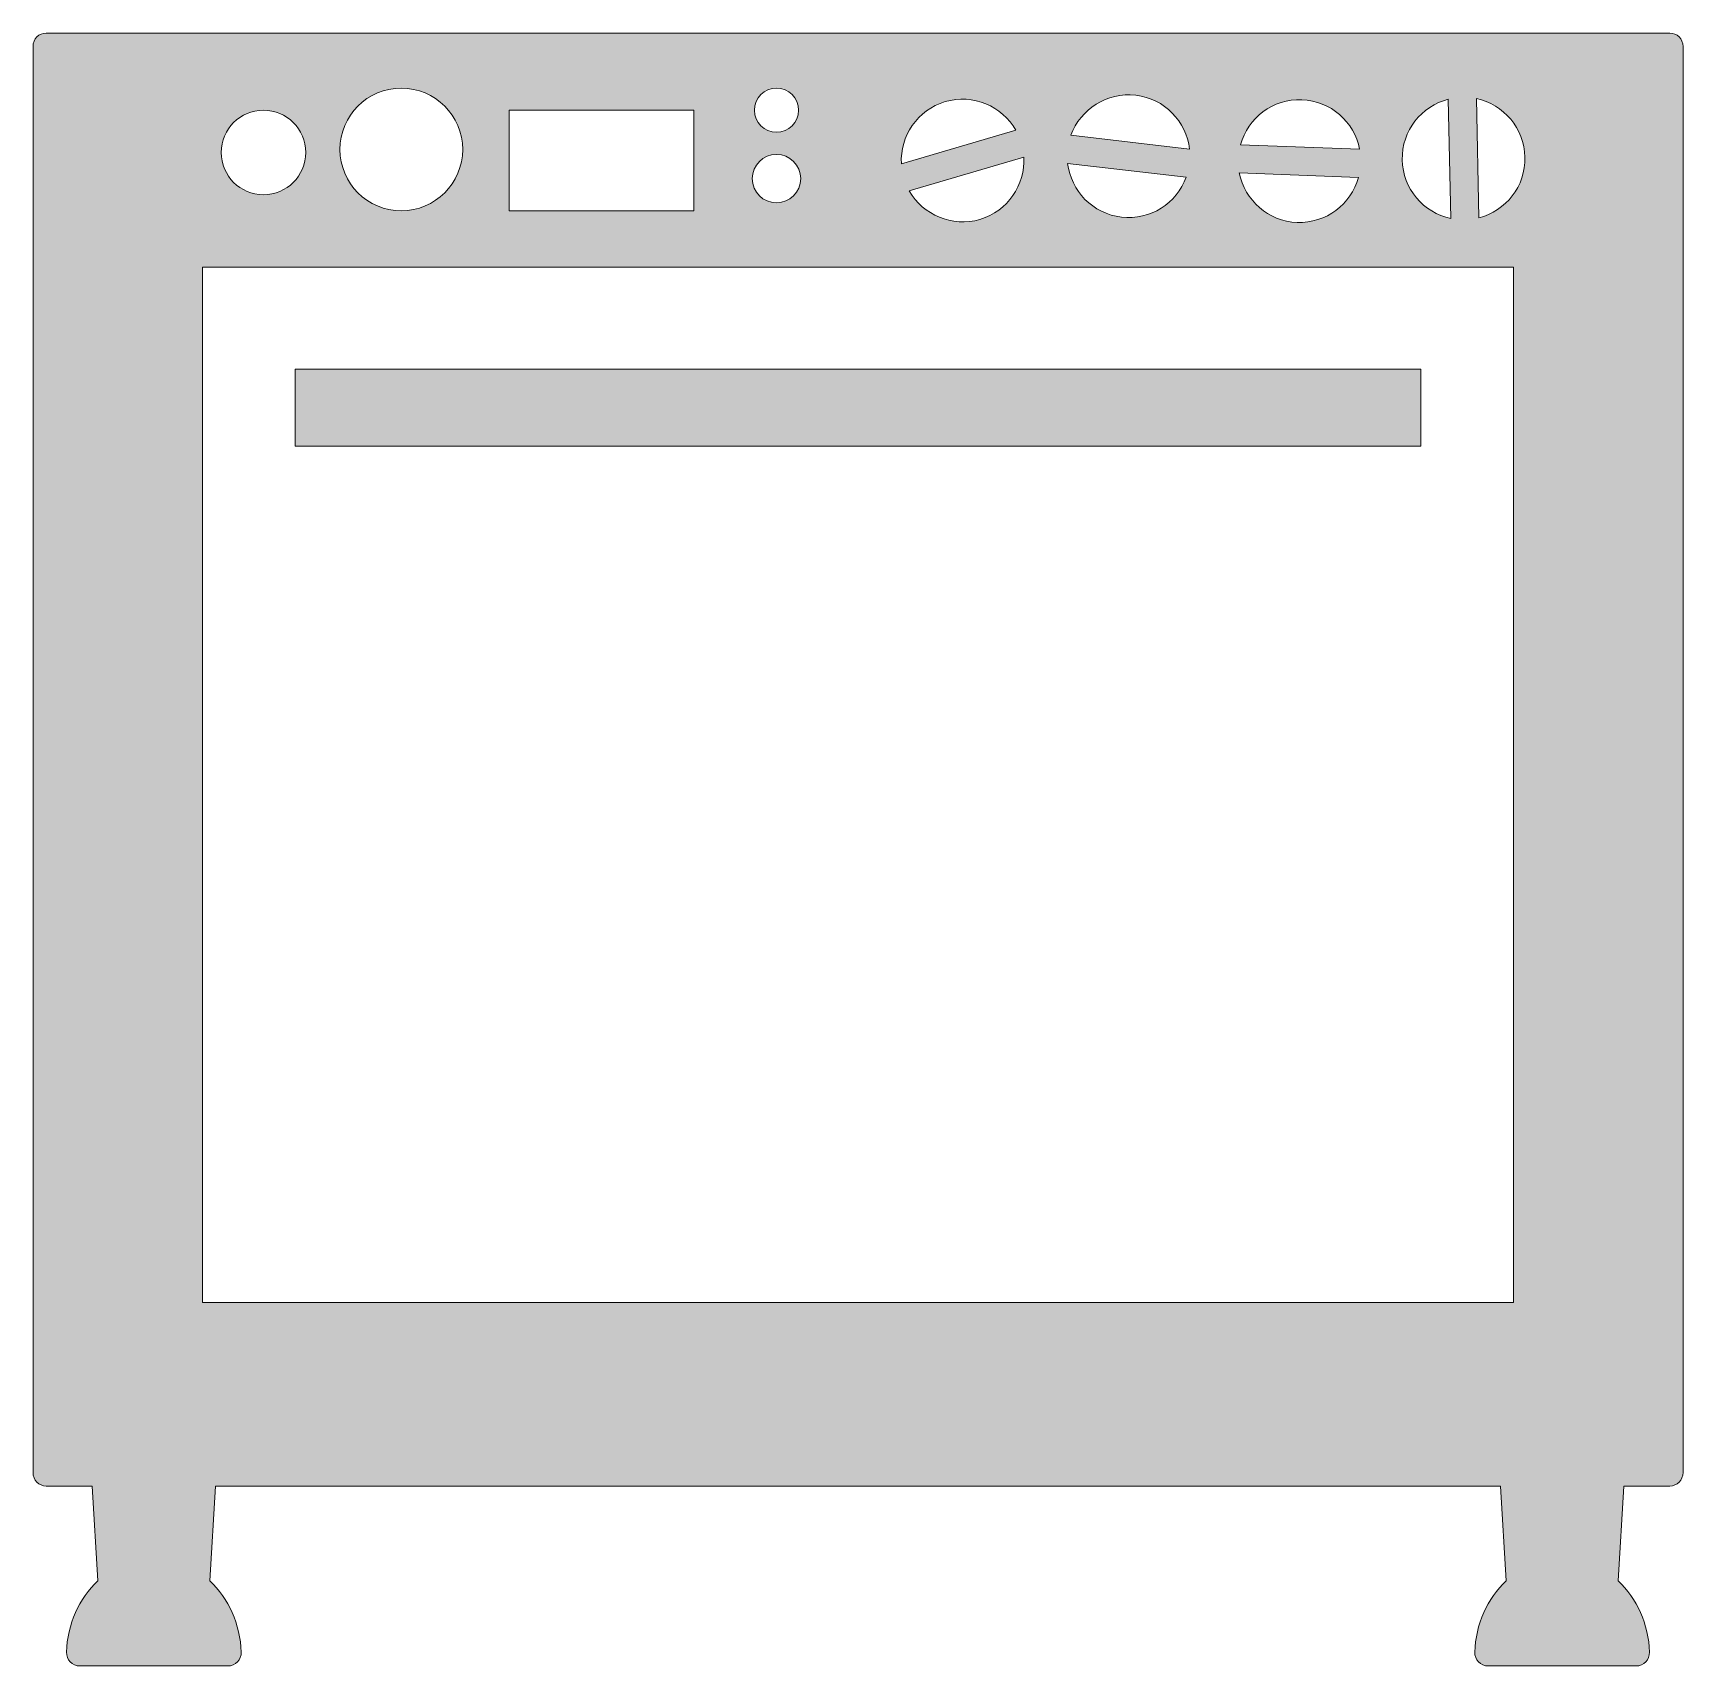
# Model space of a CAD drawing. Header units: inches. Extents: x 0 to 102, y 0 to 101.
import ezdxf

# ---------------------------------------------------------------- set-up
doc = ezdxf.new("R2010")
doc.units = ezdxf.units.IN
doc.header["$MEASUREMENT"] = 0
doc.layers.add('Layer 1', color=7, linetype='Continuous')

msp = doc.modelspace()

# ---------------------------------------------------------------- hatches: boundary and pattern name
at = {"layer": 'Layer 1', "true_color": 0xf6921e}
h = msp.add_hatch(color=30, dxfattribs=at)
h.dxf.hatch_style = 2
edge = h.paths.add_edge_path()
edge.add_spline(control_points=[(100.78, 100.53), (100.78, 100.53), (0.82, 100.53), (0.82, 100.53), (0.37, 100.53), (0, 100.17), (0, 99.71), (0, 99.71), (0, 11.91), (0, 11.91), (0, 11.45), (0.37, 11.08), (0.82, 11.08), (0.82, 11.08), (3.65, 11.08), (3.65, 11.08), (3.65, 11.08), (4, 5.24), (4, 5.24), (2.82, 4.15), (2.12, 2.58), (2.06, 0.85), (2.06, 0.63), (2.14, 0.41), (2.29, 0.25), (2.45, 0.09), (2.66, 0), (2.88, 0), (2.88, 0), (12, 0), (12, 0), (12.22, 0), (12.43, 0.09), (12.59, 0.25), (12.74, 0.41), (12.83, 0.63), (12.82, 0.85), (12.76, 2.58), (12.06, 4.15), (10.88, 5.24), (10.88, 5.24), (11.23, 11.08), (11.23, 11.08), (11.23, 11.08), (90.37, 11.08), (90.37, 11.08), (90.37, 11.08), (90.72, 5.24), (90.72, 5.24), (89.54, 4.15), (88.83, 2.58), (88.78, 0.85), (88.77, 0.63), (88.86, 0.41), (89.01, 0.25), (89.17, 0.09), (89.38, 0), (89.6, 0), (89.6, 0), (98.72, 0), (98.72, 0), (98.94, 0), (99.15, 0.09), (99.31, 0.25), (99.46, 0.41), (99.54, 0.63), (99.54, 0.85), (99.48, 2.58), (98.78, 4.15), (97.6, 5.24), (97.6, 5.24), (97.95, 11.08), (97.95, 11.08), (97.95, 11.08), (100.78, 11.08), (100.78, 11.08), (101.23, 11.08), (101.6, 11.45), (101.6, 11.91), (101.6, 11.91), (101.6, 99.71), (101.6, 99.71), (101.6, 100.17), (101.23, 100.53), (100.78, 100.53)], knot_values=[0, 0, 0, 0, 1, 1, 1, 2, 2, 2, 3, 3, 3, 4, 4, 4, 5, 5, 5, 6, 6, 6, 7, 7, 7, 8, 8, 8, 9, 9, 9, 10, 10, 10, 11, 11, 11, 12, 12, 12, 13, 13, 13, 14, 14, 14, 15, 15, 15, 16, 16, 16, 17, 17, 17, 18, 18, 18, 19, 19, 19, 20, 20, 20, 21, 21, 21, 22, 22, 22, 23, 23, 23, 24, 24, 24, 25, 25, 25, 26, 26, 26, 27, 27, 27, 28, 28, 28, 28], degree=3, periodic=1)
edge = h.paths.add_edge_path()
edge.add_spline(control_points=[(87.15, 96.46), (87.15, 96.46), (87.3, 89.12), (87.3, 89.12), (85.62, 89.47), (84.35, 90.94), (84.31, 92.73), (84.28, 94.52), (85.49, 96.04), (87.15, 96.46)], knot_values=[0, 0, 0, 0, 1, 1, 1, 2, 2, 2, 3, 3, 3, 3], degree=3, periodic=1)
edge = h.paths.add_edge_path()
edge.add_spline(control_points=[(78.13, 96.43), (79.91, 96.36), (81.36, 95.06), (81.69, 93.38), (81.69, 93.38), (74.35, 93.65), (74.35, 93.65), (74.8, 95.31), (76.34, 96.49), (78.13, 96.43)], knot_values=[0, 0, 0, 0, 1, 1, 1, 2, 2, 2, 3, 3, 3, 3], degree=3, periodic=1)
edge = h.paths.add_edge_path()
edge.add_spline(control_points=[(81.62, 91.64), (81.17, 89.99), (79.63, 88.81), (77.84, 88.87), (76.06, 88.94), (74.61, 90.24), (74.28, 91.92), (74.28, 91.92), (81.62, 91.64), (81.62, 91.64)], knot_values=[0, 0, 0, 0, 1, 1, 1, 2, 2, 2, 3, 3, 3, 3], degree=3, periodic=1)
edge = h.paths.add_edge_path()
edge.add_spline(control_points=[(67.9, 96.7), (69.68, 96.5), (71.02, 95.09), (71.21, 93.39), (71.21, 93.39), (63.91, 94.24), (63.91, 94.24), (64.5, 95.85), (66.12, 96.91), (67.9, 96.7)], knot_values=[0, 0, 0, 0, 1, 1, 1, 2, 2, 2, 3, 3, 3, 3], degree=3, periodic=1)
edge = h.paths.add_edge_path()
edge.add_spline(control_points=[(71.01, 91.66), (70.43, 90.05), (68.8, 88.99), (67.03, 89.2), (65.25, 89.4), (63.91, 90.81), (63.71, 92.51), (63.71, 92.51), (71.01, 91.66), (71.01, 91.66)], knot_values=[0, 0, 0, 0, 1, 1, 1, 2, 2, 2, 3, 3, 3, 3], degree=3, periodic=1)
edge = h.paths.add_edge_path()
edge.add_spline(control_points=[(58.31, 89.06), (56.59, 88.56), (54.81, 89.33), (53.96, 90.81), (53.96, 90.81), (61.01, 92.89), (61.01, 92.89), (61.11, 91.18), (60.02, 89.57), (58.31, 89.06)], knot_values=[0, 0, 0, 0, 1, 1, 1, 2, 2, 2, 3, 3, 3, 3], degree=3, periodic=1)
edge = h.paths.add_edge_path()
edge.add_spline(control_points=[(56.17, 96.31), (57.89, 96.81), (59.67, 96.04), (60.52, 94.55), (60.52, 94.55), (53.47, 92.48), (53.47, 92.48), (53.38, 94.19), (54.46, 95.8), (56.17, 96.31)], knot_values=[0, 0, 0, 0, 1, 1, 1, 2, 2, 2, 3, 3, 3, 3], degree=3, periodic=1)
edge = h.paths.add_edge_path()
edge.add_spline(control_points=[(45.78, 97.14), (46.53, 97.14), (47.14, 96.53), (47.14, 95.78), (47.14, 95.03), (46.53, 94.42), (45.78, 94.42), (45.03, 94.42), (44.42, 95.03), (44.42, 95.78), (44.42, 96.53), (45.03, 97.14), (45.78, 97.14)], knot_values=[0, 0, 0, 0, 1, 1, 1, 2, 2, 2, 3, 3, 3, 4, 4, 4, 4], degree=3, periodic=1)
edge = h.paths.add_edge_path()
edge.add_spline(control_points=[(45.78, 93.06), (46.6, 93.06), (47.27, 92.39), (47.27, 91.57), (47.27, 90.75), (46.6, 90.08), (45.78, 90.08), (44.96, 90.08), (44.29, 90.75), (44.29, 91.57), (44.29, 92.39), (44.96, 93.06), (45.78, 93.06)], knot_values=[0, 0, 0, 0, 1, 1, 1, 2, 2, 2, 3, 3, 3, 4, 4, 4, 4], degree=3, periodic=1)
h.paths.add_polyline_path([(29.31, 95.78), (40.7, 95.78), (40.7, 89.59), (29.31, 89.59)])
edge = h.paths.add_edge_path()
edge.add_spline(control_points=[(22.68, 97.14), (24.76, 97.14), (26.46, 95.45), (26.46, 93.37), (26.46, 91.28), (24.76, 89.59), (22.68, 89.59), (20.59, 89.59), (18.9, 91.28), (18.9, 93.37), (18.9, 95.45), (20.59, 97.14), (22.68, 97.14)], knot_values=[0, 0, 0, 0, 1, 1, 1, 2, 2, 2, 3, 3, 3, 4, 4, 4, 4], degree=3, periodic=1)
edge = h.paths.add_edge_path()
edge.add_spline(control_points=[(14.19, 95.78), (15.63, 95.78), (16.79, 94.62), (16.79, 93.18), (16.79, 91.74), (15.63, 90.58), (14.19, 90.58), (12.76, 90.58), (11.59, 91.74), (11.59, 93.18), (11.59, 94.62), (12.76, 95.78), (14.19, 95.78)], knot_values=[0, 0, 0, 0, 1, 1, 1, 2, 2, 2, 3, 3, 3, 4, 4, 4, 4], degree=3, periodic=1)
h.paths.add_polyline_path([(91.17, 22.38), (10.43, 22.38), (10.43, 86.11), (91.17, 86.11)])
edge = h.paths.add_edge_path()
edge.add_spline(control_points=[(89.03, 89.15), (89.03, 89.15), (88.88, 96.5), (88.88, 96.5), (90.56, 96.14), (91.83, 94.67), (91.87, 92.89), (91.91, 91.1), (90.69, 89.58), (89.03, 89.15)], knot_values=[0, 0, 0, 0, 1, 1, 1, 2, 2, 2, 3, 3, 3, 3], degree=3, periodic=1)
h = msp.add_hatch(color=30, dxfattribs=at)
h.dxf.hatch_style = 2
h.paths.add_polyline_path([(85.46, 79.83), (16.14, 79.83), (16.14, 75.09), (85.46, 75.09)])

# ---------------------------------------------------------------- linework, layer by layer
at = {"layer": 'Layer 1', "lineweight": 0}
for points in [[(29.31, 95.78), (40.7, 95.78), (40.7, 89.59), (29.31, 89.59), (29.31, 95.78)], [(91.17, 22.38), (10.43, 22.38), (10.43, 86.11), (91.17, 86.11), (91.17, 22.38)], [(85.46, 79.83), (16.14, 79.83), (16.14, 75.09), (85.46, 75.09), (85.46, 79.83)]]:
    msp.add_lwpolyline(points, dxfattribs=at)
for points, knots in [([(100.78, 100.53), (100.78, 100.53), (0.82, 100.53), (0.82, 100.53), (0.37, 100.53), (0, 100.17), (0, 99.71), (0, 99.71), (0, 11.91), (0, 11.91), (0, 11.45), (0.37, 11.08), (0.82, 11.08), (0.82, 11.08), (3.65, 11.08), (3.65, 11.08), (3.65, 11.08), (4, 5.24), (4, 5.24), (2.82, 4.15), (2.12, 2.58), (2.06, 0.85), (2.06, 0.63), (2.14, 0.41), (2.29, 0.25), (2.45, 0.09), (2.66, 0), (2.88, 0), (2.88, 0), (12, 0), (12, 0), (12.22, 0), (12.43, 0.09), (12.59, 0.25), (12.74, 0.41), (12.83, 0.63), (12.82, 0.85), (12.76, 2.58), (12.06, 4.15), (10.88, 5.24), (10.88, 5.24), (11.23, 11.08), (11.23, 11.08), (11.23, 11.08), (90.37, 11.08), (90.37, 11.08), (90.37, 11.08), (90.72, 5.24), (90.72, 5.24), (89.54, 4.15), (88.83, 2.58), (88.78, 0.85), (88.77, 0.63), (88.86, 0.41), (89.01, 0.25), (89.17, 0.09), (89.38, 0), (89.6, 0), (89.6, 0), (98.72, 0), (98.72, 0), (98.94, 0), (99.15, 0.09), (99.31, 0.25), (99.46, 0.41), (99.54, 0.63), (99.54, 0.85), (99.48, 2.58), (98.78, 4.15), (97.6, 5.24), (97.6, 5.24), (97.95, 11.08), (97.95, 11.08), (97.95, 11.08), (100.78, 11.08), (100.78, 11.08), (101.23, 11.08), (101.6, 11.45), (101.6, 11.91), (101.6, 11.91), (101.6, 99.71), (101.6, 99.71), (101.6, 100.17), (101.23, 100.53), (100.78, 100.53)], [0, 0, 0, 0, 1, 1, 1, 2, 2, 2, 3, 3, 3, 4, 4, 4, 5, 5, 5, 6, 6, 6, 7, 7, 7, 8, 8, 8, 9, 9, 9, 10, 10, 10, 11, 11, 11, 12, 12, 12, 13, 13, 13, 14, 14, 14, 15, 15, 15, 16, 16, 16, 17, 17, 17, 18, 18, 18, 19, 19, 19, 20, 20, 20, 21, 21, 21, 22, 22, 22, 23, 23, 23, 24, 24, 24, 25, 25, 25, 26, 26, 26, 27, 27, 27, 28, 28, 28, 28]), ([(22.68, 97.14), (24.76, 97.14), (26.46, 95.45), (26.46, 93.37), (26.46, 91.28), (24.76, 89.59), (22.68, 89.59), (20.59, 89.59), (18.9, 91.28), (18.9, 93.37), (18.9, 95.45), (20.59, 97.14), (22.68, 97.14)], [0, 0, 0, 0, 1, 1, 1, 2, 2, 2, 3, 3, 3, 4, 4, 4, 4]), ([(45.78, 97.14), (46.53, 97.14), (47.14, 96.53), (47.14, 95.78), (47.14, 95.03), (46.53, 94.42), (45.78, 94.42), (45.03, 94.42), (44.42, 95.03), (44.42, 95.78), (44.42, 96.53), (45.03, 97.14), (45.78, 97.14)], [0, 0, 0, 0, 1, 1, 1, 2, 2, 2, 3, 3, 3, 4, 4, 4, 4]), ([(56.17, 96.31), (57.89, 96.81), (59.67, 96.04), (60.52, 94.55), (60.52, 94.55), (53.47, 92.48), (53.47, 92.48), (53.38, 94.19), (54.46, 95.8), (56.17, 96.31)], [0, 0, 0, 0, 1, 1, 1, 2, 2, 2, 3, 3, 3, 3]), ([(67.9, 96.7), (69.68, 96.5), (71.02, 95.09), (71.21, 93.39), (71.21, 93.39), (63.91, 94.24), (63.91, 94.24), (64.5, 95.85), (66.12, 96.91), (67.9, 96.7)], [0, 0, 0, 0, 1, 1, 1, 2, 2, 2, 3, 3, 3, 3]), ([(14.19, 95.78), (15.63, 95.78), (16.79, 94.62), (16.79, 93.18), (16.79, 91.74), (15.63, 90.58), (14.19, 90.58), (12.76, 90.58), (11.59, 91.74), (11.59, 93.18), (11.59, 94.62), (12.76, 95.78), (14.19, 95.78)], [0, 0, 0, 0, 1, 1, 1, 2, 2, 2, 3, 3, 3, 4, 4, 4, 4]), ([(78.13, 96.43), (79.91, 96.36), (81.36, 95.06), (81.69, 93.38), (81.69, 93.38), (74.35, 93.65), (74.35, 93.65), (74.8, 95.31), (76.34, 96.49), (78.13, 96.43)], [0, 0, 0, 0, 1, 1, 1, 2, 2, 2, 3, 3, 3, 3]), ([(87.15, 96.46), (87.15, 96.46), (87.3, 89.12), (87.3, 89.12), (85.62, 89.47), (84.35, 90.94), (84.31, 92.73), (84.28, 94.52), (85.49, 96.04), (87.15, 96.46)], [0, 0, 0, 0, 1, 1, 1, 2, 2, 2, 3, 3, 3, 3]), ([(89.03, 89.15), (89.03, 89.15), (88.88, 96.5), (88.88, 96.5), (90.56, 96.14), (91.83, 94.67), (91.87, 92.89), (91.91, 91.1), (90.69, 89.58), (89.03, 89.15)], [0, 0, 0, 0, 1, 1, 1, 2, 2, 2, 3, 3, 3, 3]), ([(45.78, 93.06), (46.6, 93.06), (47.27, 92.39), (47.27, 91.57), (47.27, 90.75), (46.6, 90.08), (45.78, 90.08), (44.96, 90.08), (44.29, 90.75), (44.29, 91.57), (44.29, 92.39), (44.96, 93.06), (45.78, 93.06)], [0, 0, 0, 0, 1, 1, 1, 2, 2, 2, 3, 3, 3, 4, 4, 4, 4]), ([(58.31, 89.06), (56.59, 88.56), (54.81, 89.33), (53.96, 90.81), (53.96, 90.81), (61.01, 92.89), (61.01, 92.89), (61.11, 91.18), (60.02, 89.57), (58.31, 89.06)], [0, 0, 0, 0, 1, 1, 1, 2, 2, 2, 3, 3, 3, 3]), ([(71.01, 91.66), (70.43, 90.05), (68.8, 88.99), (67.03, 89.2), (65.25, 89.4), (63.91, 90.81), (63.71, 92.51), (63.71, 92.51), (71.01, 91.66), (71.01, 91.66)], [0, 0, 0, 0, 1, 1, 1, 2, 2, 2, 3, 3, 3, 3]), ([(81.62, 91.64), (81.17, 89.99), (79.63, 88.81), (77.84, 88.87), (76.06, 88.94), (74.61, 90.24), (74.28, 91.92), (74.28, 91.92), (81.62, 91.64), (81.62, 91.64)], [0, 0, 0, 0, 1, 1, 1, 2, 2, 2, 3, 3, 3, 3])]:
    msp.add_open_spline(points, degree=3, knots=knots, dxfattribs=at)

doc.saveas('drawing.dxf')
